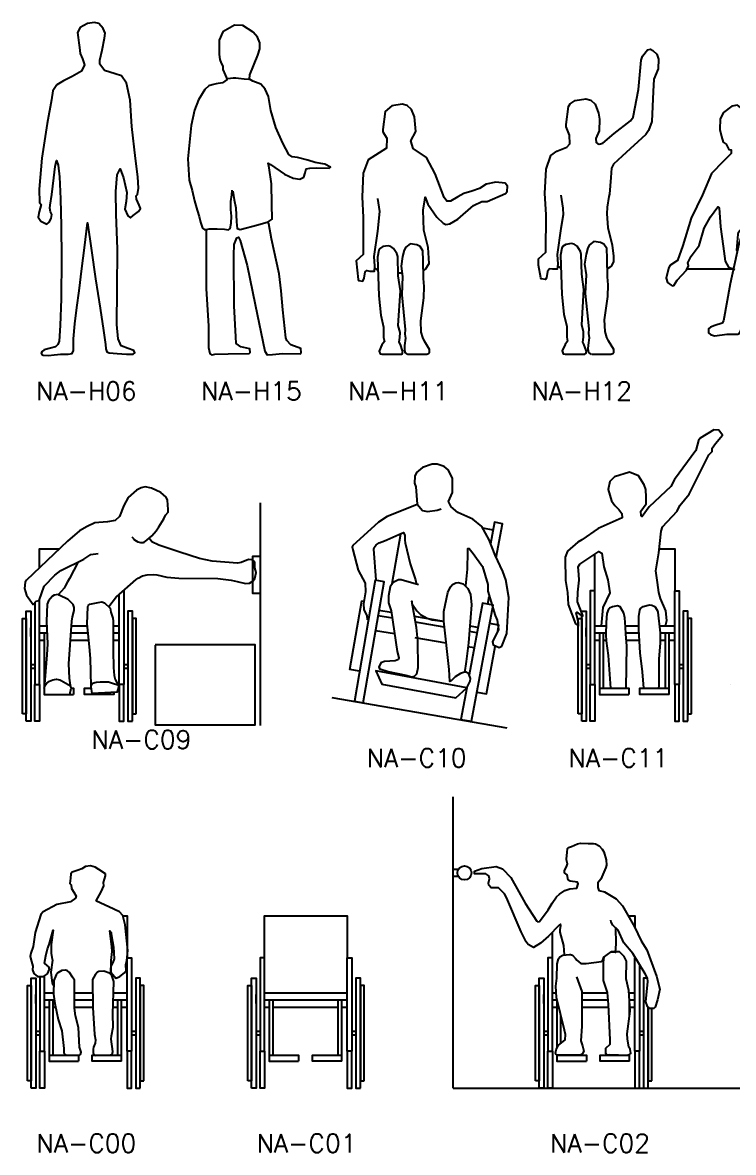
# Model space of a CAD drawing. Extents: x -0.3 to 13.3, y -0.3 to 14.1.
# Drawn here: x -0.05 to 3.83, y -0.35 to 5.81 of the extents above; entities that cross this region are included whole.
import ezdxf
from ezdxf.enums import TextEntityAlignment as Align

# ---------------------------------------------------------------- set-up
doc = ezdxf.new("R2010")
doc.units = 0
doc.header["$LTSCALE"] = 0.25
doc.header["$MEASUREMENT"] = 0
doc.layers.get('0').update_dxf_attribs({"linetype": 'CONTINUOUS'})
doc.styles.add('ROMANS8', font='ROMANS8.SHX')

# ---------------------------------------------------------------- blocks, each defined once
blk = doc.blocks.new('NA-H11')
for p, q in [((-0.1107, 0.4592), (-0.126, 0.47)), ((0.0214, 0.4429), (-0.001, 0.4429))]:
    blk.add_line(p, q)
for points in [[(0.1388, 0.4572), (0.149, 0.4638), (0.1686, 0.4956), (0.1623, 0.5822), (0.1388, 0.6766), (0.1362, 0.7858), (0.1454, 0.8414), (0.1459, 0.8557), (0.1607, 0.818), (0.2108, 0.7476), (0.2444, 0.7144), (0.2597, 0.7078), (0.2819, 0.7118), (0.3248, 0.7374), (0.4105, 0.811), (0.4562, 0.8323), (0.4848, 0.8338), (0.5848, 0.8767), (0.593, 0.8871), (0.595, 0.9173), (0.5827, 0.9328), (0.5317, 0.9379), (0.4791, 0.9277), (0.4429, 0.9037), (0.4016, 0.8884), (0.3567, 0.8761), (0.3249, 0.8593), (0.2841, 0.8355), (0.2648, 0.8353), (0.2511, 0.8552), (0.2005, 0.9843), (0.1546, 1.0721), (0.0811, 1.1216), (0.0694, 1.1634), (0.0959, 1.215), (0.0888, 1.2948), (0.0714, 1.3349), (0.0495, 1.3558), (0.0219, 1.364), (-0.0352, 1.3538), (-0.0704, 1.3231), (-0.0832, 1.2257), (-0.0832, 1.2134), (-0.0617, 1.1787), (-0.0638, 1.1231), (-0.1648, 1.0604), (-0.1903, 0.9874), (-0.197, 0.8578), (-0.1903, 0.746), (-0.1908, 0.5445), (-0.2296, 0.5087), (-0.2189, 0.4087), (-0.2164, 0.4031), (-0.1939, 0.3985), (-0.1863, 0.4159), (-0.1808, 0.4497), (-0.1715, 0.4562), (-0.1551, 0.4541), (-0.1301, 0.4541), (-0.1276, 0.4812), (-0.1306, 0.5332), (-0.1107, 0.6715), (-0.1005, 0.7792), (-0.1107, 0.8486)], [(0.0235, 0.0199), (0.0117, 0.0536), (0.0051, 0.0658), (0.0087, 0.0924), (0.0102, 0.1194), (0, 0.1567), (0.0117, 0.3455), (0, 0.4281), (-0.0031, 0.5332), (-0.0072, 0.5492), (-0.025, 0.5776), (-0.041, 0.5882), (-0.0552, 0.591), (-0.0848, 0.5868), (-0.1017, 0.5756), (-0.1066, 0.5674), (-0.1123, 0.5292), (-0.1056, 0.3186), (-0.0954, 0.2138), (-0.0801, 0.148), (-0.0801, 0.0924), (-0.075, 0.0704), (-0.0888, 0.052), (-0.1042, 0.018), (-0.099, 0.0031), (-0.0888, 0), (0, 0), (0.0188, 0.0015), (0.0235, 0.0066), (0.0255, 0.0235)], [(0.0531, 0), (0.1551, 0.0015), (0.1658, 0.0041), (0.1712, 0.0109), (0.1709, 0.0265), (0.1439, 0.0719), (0.1337, 0.0908), (0.1254, 0.1214), (0.1225, 0.1833), (0.1399, 0.3083), (0.1419, 0.3705), (0.1378, 0.4138), (0.1357, 0.5108), (0.1337, 0.5649), (0.1186, 0.587), (0.1011, 0.5969), (0.0653, 0.6021), (0.0413, 0.5843), (0.032, 0.5678), (0.023, 0.5337), (0.0158, 0.4812), (0.023, 0.424), (0.0189, 0.3245), (0.0373, 0.1362), (0.0352, 0.1102), (0.0393, 0.0878), (0.0342, 0.0485), (0.0332, 0.0296), (0.0362, 0.0092), (0.05, -0.0005)]]:
    blk.add_lwpolyline(points)
blk = doc.blocks.new('NA-C10')
for p, q in [((0.1167, 1.042), (0.0613, 1.0522)), ((-0.4334, 0.7501), (-0.3853, 1.0215)), ((0.1605, 1.0347), (0.1605, 1.0347)), ((0.0876, 0.6377), (0.0949, 0.6801)), ((-0.432, 0.5618), (-0.5093, 0.575)), ((-0.4378, 0.5925), (-0.5049, 0.6042)), ((-0.1518, 0.5429), (-0.3108, 0.5706)), ((-0.4203, 0.4757), (-0.5239, 0.4933)), ((-0.1489, 0.5122), (-0.3065, 0.54)), ((0.0336, 0.5108), (-0.0088, 0.5181)), ((0.0919, 0.5006), (0.0919, 0.5006)), ((-0.1386, 0.4261), (-0.3079, 0.4553)), ((0.0292, 0.4816), (-0.0117, 0.4889)), ((0.0876, 0.4714), (0.0876, 0.4714)), ((0.0131, 0.3999), (-0.0204, 0.4057)), ((0.1941, -0.0379), (-0.7603, 0.127))]:
    blk.add_line(p, q)
for points in [[(-0.0321, 0.7384), (-0.0233, 0.8289), (-0.0204, 0.9238), (-0.0204, 0.9413), (-0.014, 0.9424), (0.0088, 0.9135), (0.0584, 0.8435), (0.0876, 0.7457), (0.0876, 0.7092), (0.1284, 0.5764), (0.1386, 0.5502), (0.1459, 0.5006), (0.1284, 0.4626), (0.1138, 0.4349), (0.1182, 0.4159), (0.1509, 0.4025), (0.1649, 0.4101), (0.1926, 0.4787), (0.2026, 0.6748), (0.1868, 0.7705), (0.1707, 0.8158), (0.1284, 0.9048), (0.0949, 0.988), (0.0555, 1.0609), (0.0068, 1.1008), (-0.0749, 1.1385), (-0.1109, 1.1689), (-0.1255, 1.1981), (-0.1051, 1.2463), (-0.1036, 1.3251), (-0.1285, 1.3702), (-0.1489, 1.3878), (-0.1871, 1.4014), (-0.2146, 1.4007), (-0.2671, 1.3835), (-0.3006, 1.3557), (-0.3093, 1.3363), (-0.3108, 1.2974), (-0.3035, 1.2784), (-0.2962, 1.1835), (-0.2671, 1.1485), (-0.2408, 1.1427), (-0.1883, 1.1514), (-0.1664, 1.1587)], [(-0.2962, 1.1821), (-0.3546, 1.1587), (-0.4595, 1.1154), (-0.5079, 1.0858), (-0.5896, 1.0099), (-0.6479, 0.9588), (-0.6509, 0.9512), (-0.6479, 0.934), (-0.6188, 0.8231), (-0.5808, 0.753), (-0.5785, 0.7056), (-0.5891, 0.64), (-0.5867, 0.6085), (-0.5721, 0.575), (-0.5691, 0.5531)], [(0.1343, 0.8917), (0.1678, 1.0755), (0.124, 1.0843), (0.1022, 0.9675)], [(-0.521, 0.7705), (-0.5327, 0.9384), (-0.5316, 0.9472), (-0.5212, 0.9612), (-0.5032, 0.9717), (-0.4753, 0.9827), (-0.4626, 0.988), (-0.3809, 1.0245), (-0.3721, 1.0288), (-0.3648, 1.0124), (-0.3634, 0.9862), (-0.3619, 0.9734), (-0.3356, 0.8581), (-0.3065, 0.7705), (-0.3006, 0.7457)], [(-0.591, 0.1007), (-0.4772, 0.7603), (-0.5254, 0.7691), (-0.6392, 0.1095), (-0.591, 0.1007)], [(-0.2904, 0.7428), (-0.3838, 0.7705), (-0.3985, 0.7717), (-0.4276, 0.7559), (-0.4439, 0.733), (-0.4524, 0.6844), (-0.4524, 0.645), (-0.4393, 0.6012), (-0.4057, 0.3794), (-0.3969, 0.3459), (-0.3987, 0.3371), (-0.4164, 0.329), (-0.4743, 0.3264), (-0.4947, 0.3181), (-0.5049, 0.2945), (-0.5006, 0.286), (-0.4542, 0.2715), (-0.359, 0.251), (-0.3267, 0.2421), (-0.3108, 0.2452), (-0.2987, 0.258), (-0.2919, 0.2933), (-0.2936, 0.4383), (-0.3006, 0.5108), (-0.3254, 0.6552), (-0.3254, 0.6421), (-0.2986, 0.6015), (-0.2781, 0.5827), (-0.2423, 0.5618), (-0.2147, 0.5529), (-0.1591, 0.5458), (-0.1547, 0.5458)], [(-0.0263, 0.1824), (-0.0088, 0.2189), (-0.006, 0.2335), (-0.0129, 0.2536), (-0.0204, 0.2627), (-0.0332, 0.2686), (-0.0598, 0.2612), (-0.0905, 0.2423), (-0.1109, 0.2204), (-0.1182, 0.2174), (-0.1226, 0.2817), (-0.1518, 0.5458), (-0.1512, 0.5979), (-0.1299, 0.7019), (-0.1154, 0.7326), (-0.1036, 0.7457), (-0.0857, 0.7549), (-0.072, 0.7561), (-0.0467, 0.7486), (-0.0204, 0.7238), (-0.0058, 0.6917), (0, 0.6348), (-0.0179, 0.4283), (-0.0306, 0.3254), (-0.0394, 0.2641)], [(-0.6115, 0.2729), (-0.664, 0.2817), (-0.5983, 0.6567), (-0.5881, 0.6552)], [(0, 0), (0.1167, 0.6334), (0.0584, 0.6436), (-0.0131, 0.2539)], [(0.143, 0.4947), (0.1489, 0.5239), (0.0978, 0.5327)], [(0.0292, 0.1591), (0.0817, 0.1489), (0.1284, 0.4072)], [(-0.0263, 0.1824), (-0.5224, 0.2744), (-0.4889, 0.2014), (-0.0861, 0.127), (-0.0861, 0.1284), (-0.0263, 0.1824)], [(-0.0263, 0.1824), (-0.0584, 0.0102), (0, 0)]]:
    blk.add_lwpolyline(points)
blk = doc.blocks.new('NA-C02')
for p, q in [((0, 0), (0, 1.5878)), ((0.0286, 1.1928), (0, 1.1928)), ((0.0286, 1.1546), (0, 1.1546)), ((0.5401, 0.52), (0.5605, 0.52)), ((0.7014, 0.52), (0.8382, 0.52)), ((0.9573, 0.52), (0.9901, 0.52)), ((0.9601, 0.3918), (0.9601, 0.48)), ((0.5853, 0.4008), (0.5853, 0.2436)), ((0.4932, 0.31), (0.5151, 0.31)), ((1.0151, 0.31), (1.0371, 0.31)), ((0.4932, 0.29), (0.5151, 0.29)), ((1.0151, 0.29), (1.0371, 0.29)), ((0.5853, 0.1807), (0.5853, 0.18)), ((0.9401, 0.18), (0.9401, 0.1801)), ((0.9601, 0.1464), (0.9601, 0.1842)), ((0, 0), (1.7634, 0))]:
    blk.add_line(p, q)
for points in [[(0.606, 0.7275), (0.6021, 0.7777), (0.5833, 0.8505), (0.5834, 0.8626), (0.5866, 0.8872), (0.5843, 0.8942), (0.5766, 0.8885), (0.5198, 0.8293), (0.4753, 0.7911), (0.4378, 0.7675), (0.4089, 0.7835), (0.3978, 0.7981), (0.3694, 0.8515), (0.2899, 1.0392), (0.2789, 1.0594), (0.246, 1.0926), (0.2059, 1.0926), (0.1945, 1.106), (0.1926, 1.1171), (0.1978, 1.141), (0.1945, 1.1575), (0.1773, 1.169), (0.1162, 1.169), (0.1162, 1.1823), (0.1563, 1.1976), (0.2331, 1.2075), (0.2689, 1.1957), (0.3128, 1.148), (0.3919, 1.0085), (0.4561, 0.9096), (0.4606, 0.9059), (0.4703, 0.9086), (0.518, 0.9717), (0.5398, 1.009), (0.5633, 1.0425), (0.5792, 1.0583), (0.6082, 1.0778), (0.6346, 1.0869), (0.6728, 1.0907), (0.6804, 1.1136), (0.6776, 1.1224), (0.6377, 1.1288), (0.627, 1.1346), (0.6212, 1.1632), (0.606, 1.1747), (0.6066, 1.1859), (0.6178, 1.2071), (0.6232, 1.2224), (0.6172, 1.2447), (0.6174, 1.251), (0.6212, 1.2854), (0.6232, 1.3064), (0.6273, 1.3123), (0.6441, 1.3178), (0.6767, 1.3318), (0.6938, 1.335), (0.7357, 1.3331), (0.7644, 1.3331), (0.7754, 1.3311), (0.7949, 1.3202), (0.811, 1.3024), (0.8199, 1.2883), (0.8331, 1.2449), (0.8351, 1.216), (0.8312, 1.2029), (0.8045, 1.1388), (0.7873, 1.1202), (0.7873, 1.0944), (0.7925, 1.0781), (0.8235, 1.0705), (0.8884, 1.0312), (0.9228, 0.9934), (0.9877, 0.8789), (1.0237, 0.8026), (1.0545, 0.7548), (1.1079, 0.6107), (1.1251, 0.5401), (1.1136, 0.4809), (1.1003, 0.4409), (1.0926, 0.4352), (1.0736, 0.4351), (1.0583, 0.4447), (1.0499, 0.4707), (1.0598, 0.5823), (1.0583, 0.5993), (1.0452, 0.6228), (0.9781, 0.7348), (0.9296, 0.7931), (0.8989, 0.861), (0.8699, 0.8887), (0.861, 0.9056), (0.8591, 0.9151)], [(0.953, 0.94), (0.9901, 0.94), (0.9901, 0.8731)], [(0.6708, 0.6077), (0.7014, 0.5276), (0.7014, 0.3378), (0.6957, 0.2588), (0.7052, 0.2302), (0.7118, 0.2018), (0.7052, 0.1882), (0.6939, 0.1812), (0.564, 0.1806), (0.5611, 0.1844), (0.5566, 0.1914), (0.5611, 0.2092), (0.5716, 0.2321), (0.6098, 0.2642), (0.6111, 0.2934), (0.606, 0.3169), (0.5621, 0.4951), (0.5583, 0.5562), (0.564, 0.6001), (0.5659, 0.6779), (0.5734, 0.7047), (0.5807, 0.7162), (0.5964, 0.7256), (0.6327, 0.7294), (0.6384, 0.7294), (0.6493, 0.7247), (0.667, 0.7065), (0.6733, 0.6984), (0.6957, 0.6795), (0.7243, 0.6795), (0.7663, 0.6853), (0.8075, 0.691), (0.8128, 0.6947), (0.8168, 0.7028), (0.8209, 0.7141), (0.8606, 0.7427), (0.8812, 0.7427), (0.8843, 0.7405), (0.8881, 0.7873), (0.8859, 0.8732)], [(0.5401, 0.71), (0.5401, 0.8505)], [(0.8209, 0.7141), (0.8171, 0.6853), (0.8171, 0.5867), (0.8381, 0.5218), (0.8438, 0.4569), (0.8527, 0.2634), (0.8527, 0.2386), (0.8298, 0.2168), (0.829, 0.1902), (0.8355, 0.1821), (0.8527, 0.1832), (0.9492, 0.1797), (0.9625, 0.1851), (0.9682, 0.1886), (0.9644, 0.2118), (0.9567, 0.2233), (0.9491, 0.2691), (0.9472, 0.2958), (0.964, 0.4207), (0.9564, 0.5333), (0.943, 0.5963), (0.9449, 0.6931), (0.9316, 0.7179), (0.9101, 0.739), (0.9064, 0.7427), (0.8606, 0.7427)], [(0.5401, 0.201), (0.5401, 0.71), (0.5151, 0.71), (0.5151, 0.201)], [(0.9901, 0.7147), (0.9901, 0.71)], [(0.9901, 0.201), (0.9901, 0.71), (0.993, 0.71)], [(1.0151, 0.673), (1.0151, 0.201)], [(1.0579, 0.6), (1.0371, 0.6), (1.0371, 0), (1.0621, 0)], [(0.4932, 0.462), (0.4932, 0.5098)], [(0.5658, 0.48), (0.5401, 0.48)], [(0.5653, 0.44), (0.5401, 0.44)], [(0.5658, 0.48), (0.5653, 0.48), (0.5653, 0.2183)], [(0.8418, 0.48), (0.7014, 0.48)], [(0.8446, 0.44), (0.7014, 0.44)], [(0.9901, 0.48), (0.96, 0.48)], [(0.9901, 0.44), (0.9601, 0.44)], [(1.0621, 0.4423), (1.0621, 0.04), (1.0821, 0.04)], [(1.0621, 0), (1.0621, 0.4423)], [(1.0821, 0.04), (1.0821, 0.4351)], [(0.5401, 0.201), (0.5401, 0), (0.5151, 0), (0.5151, 0.201), (0.5401, 0.201)], [(0.9901, 0.201), (0.9901, 0), (1.0151, 0), (1.0151, 0.201), (0.9901, 0.201)], [(0.5653, 0.1806), (0.5653, 0.1464), (0.7253, 0.1464)], [(0.5653, 0.18), (0.7253, 0.18), (0.7253, 0.1464)], [(0.9601, 0.1464), (0.8001, 0.1464), (0.8001, 0.18), (0.9601, 0.18)]]:
    blk.add_lwpolyline(points)
for points in [[(0.4482, 0.04), (0.4482, 0.56), (0.4682, 0.56), (0.4682, 0.04)], [(0.4682, 0), (0.4682, 0.6), (0.4932, 0.6), (0.4932, 0)]]:
    blk.add_lwpolyline(points, close=True)
blk.add_circle((0.0611, 1.1737), 0.0384)
blk = doc.blocks.new('NA-C00')
for p, q in [((0.0719, 0.52), (0.1219, 0.52)), ((0.2355, 0.52), (0.3345, 0.52)), ((0.4481, 0.52), (0.5219, 0.52)), ((0.1171, 0.48), (0.1171, 0.18)), ((0.4719, 0.18), (0.4719, 0.48)), ((0.4919, 0.1464), (0.4919, 0.48)), ((0.025, 0.31), (0.0469, 0.31)), ((0.5469, 0.31), (0.5689, 0.31)), ((0.025, 0.29), (0.0469, 0.29)), ((0.5469, 0.29), (0.5689, 0.29))]:
    blk.add_line(p, q)
for points in [[(0.433, 0.6201), (0.4352, 0.6959), (0.4412, 0.7449), (0.4392, 0.7719), (0.4282, 0.8576), (0.4352, 0.8479), (0.4352, 0.8409), (0.4472, 0.7679), (0.4492, 0.7379), (0.4512, 0.7059), (0.4452, 0.6851), (0.4342, 0.6631), (0.4342, 0.6324), (0.4532, 0.6094), (0.4542, 0.6054), (0.4628, 0.6), (0.4832, 0.6081), (0.5088, 0.6281), (0.5162, 0.6421), (0.5152, 0.6731), (0.5202, 0.6959), (0.5262, 0.7509), (0.5122, 0.8909), (0.4992, 0.9409), (0.4802, 0.9619), (0.4222, 0.9879), (0.3548, 1.0199), (0.3528, 1.0219), (0.3808, 1.0709), (0.3948, 1.1029), (0.3938, 1.1209), (0.4038, 1.1579), (0.4038, 1.1689), (0.3688, 1.1919), (0.3478, 1.2049), (0.323, 1.2111), (0.2956, 1.2089), (0.2756, 1.1959), (0.2556, 1.1889), (0.2226, 1.1779), (0.216, 1.1692), (0.2136, 1.1449), (0.2106, 1.1149), (0.2166, 1.1079), (0.2186, 1.0889), (0.2326, 1.0679), (0.2436, 1.0459), (0.2406, 1.0349), (0.2136, 1.0159), (0.1386, 1.0009), (0.0646, 0.9609), (0.0516, 0.9469), (0.0216, 0.8489), (0.0108, 0.7717), (-0.0028, 0.7353), (-0.0054, 0.7169), (0.0016, 0.6899), (0.0076, 0.6649), (0.0056, 0.6449), (0.0146, 0.6259), (0.0346, 0.6079), (0.0666, 0.6079), (0.0876, 0.6229), (0.0987, 0.6495), (0.0946, 0.6609), (0.0856, 0.6679), (0.0716, 0.6819), (0.0786, 0.7209), (0.0876, 0.7599), (0.0972, 0.7833), (0.1196, 0.8619), (0.1077, 0.7835), (0.1086, 0.7359), (0.1116, 0.7124), (0.1158, 0.6984), (0.1066, 0.632), (0.1136, 0.5719), (0.1223, 0.5574)], [(0.4995, 0.94), (0.5219, 0.94), (0.5219, 0.71)], [(0.5219, 0.201), (0.5219, 0.71), (0.5469, 0.71), (0.5469, 0.201)], [(0.1876, 0.1809), (0.2256, 0.1809), (0.2626, 0.1809), (0.2677, 0.1837), (0.2726, 0.1959), (0.2631, 0.2239), (0.2576, 0.3299), (0.2406, 0.3949), (0.2351, 0.4368), (0.2357, 0.5713), (0.2346, 0.5882), (0.2236, 0.6052), (0.2086, 0.6302), (0.1965, 0.6396), (0.1861, 0.6426), (0.1656, 0.6412), (0.1444, 0.6283), (0.1356, 0.6182), (0.1226, 0.5862), (0.1218, 0.5129), (0.1278, 0.4609), (0.1466, 0.3739), (0.1666, 0.3129), (0.1766, 0.2159), (0.1767, 0.1932), (0.1816, 0.1849), (0.1876, 0.1809)], [(0.3512, 0.1789), (0.4208, 0.1809), (0.4403, 0.1829), (0.4439, 0.1991), (0.4361, 0.2679), (0.4365, 0.2859), (0.4465, 0.3319), (0.4442, 0.4029), (0.4501, 0.5817), (0.4392, 0.6136), (0.4268, 0.6264), (0.3952, 0.6381), (0.3682, 0.6361), (0.3602, 0.6319), (0.3482, 0.6181), (0.3344, 0.5931), (0.3347, 0.4393), (0.3442, 0.2919), (0.3502, 0.2629), (0.3478, 0.2459), (0.3396, 0.2232), (0.3372, 0.2119), (0.3375, 0.1911), (0.3432, 0.1809), (0.3492, 0.1799), (0.3512, 0.1789)], [(0.0469, 0.6079), (0.0469, 0.201)], [(0.0719, 0.201), (0.0719, 0.6117)], [(0.025, 0.462), (0.025, 0.5098)], [(0.1256, 0.48), (0.0719, 0.48)], [(0.0971, 0.44), (0.0719, 0.44)], [(0.1113, 0.48), (0.0971, 0.48), (0.0971, 0.1464), (0.2571, 0.1464)], [(0.1323, 0.44), (0.1171, 0.44)], [(0.3347, 0.44), (0.2351, 0.44)], [(0.3346, 0.48), (0.2353, 0.48)], [(0.4719, 0.44), (0.4454, 0.44)], [(0.5219, 0.48), (0.4468, 0.48)], [(0.5219, 0.44), (0.4919, 0.44)], [(0.0719, 0.201), (0.0719, 0), (0.0469, 0), (0.0469, 0.201), (0.0719, 0.201)], [(0.5219, 0.201), (0.5219, 0), (0.5469, 0), (0.5469, 0.201), (0.5219, 0.201)], [(0.0971, 0.18), (0.2571, 0.18), (0.2571, 0.1464)], [(0.4919, 0.1464), (0.3319, 0.1464), (0.3319, 0.18), (0.4919, 0.18)]]:
    blk.add_lwpolyline(points)
for points in [[(-0.02, 0.04), (-0.02, 0.56), (0, 0.56), (0, 0.04)], [(0, 0), (0, 0.6), (0.025, 0.6), (0.025, 0)], [(0.5939, 0), (0.5939, 0.6), (0.5689, 0.6), (0.5689, 0)], [(0.6139, 0.04), (0.6139, 0.56), (0.5939, 0.56), (0.5939, 0.04)]]:
    blk.add_lwpolyline(points, close=True)
blk = doc.blocks.new('NA-C01')
for p, q in [((0.0719, 0.52), (0.5219, 0.52)), ((0.1171, 0.48), (0.1171, 0.18)), ((0.4719, 0.18), (0.4719, 0.48)), ((0.4919, 0.1464), (0.4919, 0.48)), ((0.025, 0.31), (0.0469, 0.31)), ((0.5469, 0.31), (0.5689, 0.31)), ((0.025, 0.29), (0.0469, 0.29)), ((0.5469, 0.29), (0.5689, 0.29))]:
    blk.add_line(p, q)
for points in [[(0.0719, 0.71), (0.0719, 0.94), (0.5219, 0.94), (0.5219, 0.71)], [(0.0719, 0.201), (0.0719, 0.71), (0.0469, 0.71), (0.0469, 0.201)], [(0.5219, 0.201), (0.5219, 0.71), (0.5469, 0.71), (0.5469, 0.201)], [(0.025, 0.462), (0.025, 0.5098)], [(0.5219, 0.48), (0.0719, 0.48)], [(0.0971, 0.44), (0.0719, 0.44)], [(0.1113, 0.48), (0.0971, 0.48), (0.0971, 0.1464), (0.2571, 0.1464)], [(0.4719, 0.44), (0.1171, 0.44)], [(0.5219, 0.44), (0.4919, 0.44)], [(0.0719, 0.201), (0.0719, 0), (0.0469, 0), (0.0469, 0.201), (0.0719, 0.201)], [(0.5219, 0.201), (0.5219, 0), (0.5469, 0), (0.5469, 0.201), (0.5219, 0.201)], [(0.0971, 0.18), (0.2571, 0.18), (0.2571, 0.1464)], [(0.4919, 0.1464), (0.3319, 0.1464), (0.3319, 0.18), (0.4919, 0.18)]]:
    blk.add_lwpolyline(points)
for points in [[(-0.02, 0.04), (-0.02, 0.56), (0, 0.56), (0, 0.04)], [(0, 0), (0, 0.6), (0.025, 0.6), (0.025, 0)], [(0.5939, 0), (0.5939, 0.6), (0.5689, 0.6), (0.5689, 0)], [(0.6139, 0.04), (0.6139, 0.56), (0.5939, 0.56), (0.5939, 0.04)]]:
    blk.add_lwpolyline(points, close=True)
blk = doc.blocks.new('NA-H06')
blk.add_lwpolyline([(0.1063, 0.7159), (0.1281, 0.5662), (0.1506, 0.411), (0.175, 0.251), (0.1941, 0.1303), (0.2039, 0.0538), (0.2061, 0.0296), (0.2108, 0.0132), (0.2246, 0.0075), (0.2687, 0.0045), (0.3192, 0.0017), (0.3544, 0.0017), (0.364, 0.0076), (0.3581, 0.02), (0.328, 0.0319), (0.2904, 0.0469), (0.2739, 0.0851), (0.2667, 0.162), (0.2681, 0.3541), (0.2691, 0.5747), (0.2634, 0.7619), (0.26, 0.8867), (0.2682, 0.979), (0.2851, 1.0108), (0.3031, 0.962), (0.3203, 0.8818), (0.3165, 0.8322), (0.3096, 0.7918), (0.3253, 0.7557), (0.3415, 0.7444), (0.3559, 0.7569), (0.3841, 0.779), (0.3945, 0.7942), (0.3883, 0.8125), (0.3729, 0.8456), (0.3719, 0.8633), (0.378, 0.8717), (0.3845, 0.9054), (0.3805, 0.968), (0.3681, 1.0681), (0.3471, 1.2414), (0.338, 1.3851), (0.3185, 1.4776), (0.2914, 1.518), (0.2574, 1.5294), (0.1996, 1.5479), (0.1742, 1.5808), (0.1737, 1.6042), (0.1864, 1.658), (0.1986, 1.7224), (0.2018, 1.751), (0.1924, 1.7755), (0.1687, 1.8026), (0.1436, 1.8081), (0.1071, 1.8023), (0.0658, 1.7814), (0.0526, 1.7547), (0.056, 1.7264), (0.0591, 1.6972), (0.0618, 1.672), (0.066, 1.6391), (0.0782, 1.6102), (0.089, 1.5775), (0.0733, 1.5441), (0.0227, 1.5145), (-0.0246, 1.4913), (-0.0605, 1.4686), (-0.082, 1.4368), (-0.0905, 1.3874), (-0.1141, 1.2588), (-0.1421, 1.0697), (-0.1572, 0.9007), (-0.1562, 0.8274), (-0.1468, 0.8175), (-0.1567, 0.7763), (-0.1631, 0.7483), (-0.1485, 0.7265), (-0.1162, 0.7103), (-0.1027, 0.7212), (-0.092, 0.7405), (-0.0889, 0.7616), (-0.0949, 0.777), (-0.0995, 0.7975), (-0.0967, 0.8135), (-0.0882, 0.8703), (-0.0773, 0.9622), (-0.0703, 1.0238), (-0.0633, 1.0569), (-0.0534, 1.0317), (-0.0458, 0.9677), (-0.0411, 0.8471), (-0.0371, 0.6995), (-0.0351, 0.5241), (-0.0381, 0.3033), (-0.0431, 0.1562), (-0.0473, 0.0722), (-0.0549, 0.0536), (-0.0688, 0.0408), (-0.0952, 0.0344), (-0.1293, 0.0246), (-0.1415, 0.0159), (-0.146, 0.0063), (-0.1435, -0.0016), (-0.1349, -0.0053), (-0.1069, -0.007), (-0.0757, -0.0035), (-0.0389, 0.0015), (0, 0), (0.0222, 0.0042), (0.0299, 0.0202), (0.0297, 0.0434), (0.0306, 0.0848), (0.0376, 0.1653), (0.0478, 0.255), (0.0603, 0.3456), (0.0747, 0.4673), (0.089, 0.5805), (0.1063, 0.7159), (0.1281, 0.5662), (0.1506, 0.411), (0.175, 0.251), (0.1941, 0.1303), (0.2039, 0.0538), (0.2061, 0.0296), (0.2108, 0.0132), (0.2246, 0.0075), (0.2687, 0.0045), (0.3192, 0.0017), (0.3544, 0.0017), (0.364, 0.0076), (0.3581, 0.02), (0.328, 0.0319), (0.2904, 0.0469), (0.2739, 0.0851), (0.2667, 0.162), (0.2681, 0.3541), (0.2691, 0.5747), (0.2634, 0.7619), (0.26, 0.8867), (0.2682, 0.979), (0.2851, 1.0108), (0.3031, 0.962), (0.3203, 0.8818), (0.3165, 0.8322), (0.3096, 0.7918), (0.3253, 0.7557), (0.3415, 0.7444), (0.3559, 0.7569), (0.3841, 0.779), (0.3945, 0.7942), (0.3883, 0.8125), (0.3729, 0.8456), (0.3719, 0.8633), (0.378, 0.8717), (0.3845, 0.9054), (0.3805, 0.968), (0.3681, 1.0681), (0.3471, 1.2414), (0.338, 1.3851), (0.3185, 1.4776), (0.2914, 1.518), (0.2574, 1.5294), (0.1996, 1.5479), (0.1742, 1.5808), (0.1737, 1.6042), (0.1864, 1.658), (0.1986, 1.7224), (0.2018, 1.751), (0.1924, 1.7755), (0.1687, 1.8026), (0.1436, 1.8081), (0.1071, 1.8023), (0.0658, 1.7814), (0.0526, 1.7547), (0.056, 1.7264), (0.0591, 1.6972), (0.0618, 1.672), (0.066, 1.6391), (0.0782, 1.6102), (0.089, 1.5775), (0.0733, 1.5441), (0.0227, 1.5145), (-0.0246, 1.4913), (-0.0605, 1.4686), (-0.082, 1.4368), (-0.0905, 1.3874), (-0.1141, 1.2588), (-0.1421, 1.0697), (-0.1572, 0.9007), (-0.1562, 0.8274), (-0.1468, 0.8175), (-0.1567, 0.7763), (-0.1631, 0.7483), (-0.1485, 0.7265), (-0.1162, 0.7103), (-0.1027, 0.7212), (-0.092, 0.7405), (-0.0889, 0.7616), (-0.0949, 0.777), (-0.0995, 0.7975), (-0.0967, 0.8135), (-0.0882, 0.8703), (-0.0773, 0.9622), (-0.0703, 1.0238), (-0.0633, 1.0569), (-0.0534, 1.0317), (-0.0458, 0.9677), (-0.0411, 0.8471), (-0.0371, 0.6995), (-0.0351, 0.5241), (-0.0381, 0.3033), (-0.0431, 0.1562), (-0.0473, 0.0722), (-0.0549, 0.0536), (-0.0688, 0.0408), (-0.0952, 0.0344), (-0.1293, 0.0246), (-0.1415, 0.0159), (-0.146, 0.0063), (-0.1435, -0.0016), (-0.1349, -0.0053), (-0.1069, -0.007), (-0.0757, -0.0035), (-0.0389, 0.0015), (0, 0), (0.0222, 0.0042), (0.0299, 0.0202), (0.0297, 0.0434), (0.0306, 0.0848), (0.0376, 0.1653), (0.0478, 0.255), (0.0603, 0.3456), (0.0747, 0.4673), (0.089, 0.5805)])
blk = doc.blocks.new('NA-H15')
for points in [[(0.0993, 0.8887), (0.1058, 0.8414), (0.1139, 0.7992), (0.1178, 0.722), (0.1218, 0.6857), (0.1385, 0.6795), (0.2354, 0.7055), (0.2916, 0.7219), (0.3124, 0.7366), (0.3117, 0.818), (0.3087, 0.93), (0.2962, 1.0161), (0.2914, 1.0416), (0.3036, 1.0351), (0.3792, 0.982), (0.4279, 0.9598), (0.4641, 0.9546), (0.486, 0.9648), (0.4919, 0.9887), (0.4973, 1.0105), (0.5177, 1.0142), (0.5559, 1.0168), (0.6238, 1.0145), (0.6301, 1.02), (0.5998, 1.0372), (0.5471, 1.0458), (0.5065, 1.0585), (0.4511, 1.0729), (0.4213, 1.0761), (0.4029, 1.0896), (0.3702, 1.1517), (0.3319, 1.2362), (0.3064, 1.3294), (0.2934, 1.405), (0.2755, 1.4458), (0.2505, 1.4734), (0.2083, 1.4883), (0.1891, 1.4997), (0.1902, 1.5242), (0.2349, 1.6297), (0.2459, 1.6656), (0.2452, 1.6986), (0.2328, 1.7289), (0.2087, 1.7564), (0.1533, 1.7919), (0.1067, 1.7942), (0.0445, 1.7582), (0.0246, 1.7116), (0.0246, 1.6652), (0.0244, 1.6337), (0.0278, 1.6075), (0.0355, 1.5866), (0.0431, 1.5711), (0.0434, 1.5523), (0.0575, 1.5226), (0.0668, 1.4987), (0.0429, 1.4799), (0.0081, 1.4752), (-0.0139, 1.4689), (-0.0316, 1.464), (-0.0543, 1.4431), (-0.0881, 1.3865), (-0.1113, 1.3299), (-0.1287, 1.2464), (-0.1461, 1.0657), (-0.1396, 0.95), (-0.1234, 0.8931), (-0.1104, 0.8363), (-0.0962, 0.7853), (-0.0849, 0.7517), (-0.0786, 0.7197), (-0.0673, 0.6884), (-0.0545, 0.6791), (-0.0311, 0.6842), (0.0137, 0.6846), (0.0536, 0.6826), (0.0742, 0.6784), (0.0842, 0.6865), (0.0895, 0.7146), (0.0916, 0.7524), (0.0884, 0.7899), (0.0879, 0.8338), (0.0921, 0.8686), (0.0951, 0.8948)], [(0.1832, 1.4973), (0.1605, 1.5004), (0.1302, 1.5043), (0.115, 1.5052), (0.1007, 1.5048), (0.0719, 1.5024)], [(-0.0473, 0.6842), (-0.0473, 0.359), (-0.0334, 0.1526), (-0.0337, 0.1031), (-0.034, 0.0371), (-0.0278, 0.0042), (-0.0139, -0.0019), (0, 0), (0.0733, 0.0019), (0.1869, 0.0037), (0.1932, 0.0097), (0.1902, 0.0297), (0.1415, 0.0404), (0.1169, 0.0589), (0.1141, 0.0956), (0.1058, 0.2644), (0.1039, 0.5404), (0.1048, 0.5988), (0.1207, 0.6343), (0.1299, 0.6378), (0.1382, 0.6197), (0.1763, 0.4833), (0.2203, 0.2709), (0.2723, 0.0172), (0.2853, -0.0019), (0.314, -0.0005), (0.3697, 0.0051), (0.4648, 0.0028), (0.4716, 0.0096), (0.4699, 0.0311), (0.4147, 0.051), (0.3923, 0.075), (0.3864, 0.0895), (0.3702, 0.2417), (0.3623, 0.3465), (0.3502, 0.4388), (0.3099, 0.6294), (0.2941, 0.712), (0.2899, 0.7241)]]:
    blk.add_lwpolyline(points)
blk = doc.blocks.new('NA-C11')
for p, q in [((0.0719, 0.52), (0.1327, 0.52)), ((0.2381, 0.52), (0.3116, 0.52)), ((0.4247, 0.52), (0.5067, 0.52)), ((0.1171, 0.48), (0.1171, 0.18)), ((0.4567, 0.18), (0.4567, 0.48)), ((0.4767, 0.1464), (0.4767, 0.48)), ((0.025, 0.31), (0.0469, 0.31)), ((0.5317, 0.31), (0.5537, 0.31)), ((0.025, 0.29), (0.0469, 0.29)), ((0.5317, 0.29), (0.5537, 0.29))]:
    blk.add_line(p, q)
for points in [[(0.4573, 0.52), (0.4631, 0.55), (0.4582, 0.6011), (0.4298, 0.6683), (0.4203, 0.7026), (0.4132, 0.7559), (0.4033, 0.8201), (0.4203, 0.9184), (0.433, 1.0359), (0.4401, 1.0606), (0.5202, 1.1451), (0.5356, 1.1764), (0.585, 1.2379), (0.6932, 1.4514), (0.7107, 1.4695), (0.7118, 1.4887), (0.7294, 1.5145), (0.7667, 1.5595), (0.7469, 1.5864), (0.72, 1.5892), (0.6465, 1.5425), (0.6372, 1.5294), (0.6218, 1.4761), (0.5065, 1.3186), (0.4867, 1.2796), (0.3676, 1.1681), (0.3292, 1.1165), (0.3248, 1.1198), (0.3221, 1.1445), (0.3512, 1.1857), (0.3512, 1.2214), (0.3501, 1.2637), (0.3402, 1.2895), (0.31, 1.3383), (0.2606, 1.3575), (0.1785, 1.3326), (0.153, 1.3065), (0.1447, 1.2636), (0.1621, 1.2007), (0.1799, 1.1753), (0.2029, 1.1533), (0.2194, 1.1319), (0.2205, 1.1094), (0.0904, 1.0501), (-0.0002, 0.9897), (-0.0216, 0.976), (-0.0775, 0.9271), (-0.0907, 0.8948), (-0.0902, 0.8887), (-0.0885, 0.7663), (-0.0781, 0.7026), (-0.0737, 0.6362), (-0.0339, 0.5303), (-0.0172, 0.5204), (-0.0172, 0.5363), (-0.0309, 0.5907), (-0.0271, 0.5945), (0.0042, 0.5704), (0.007, 0.5769), (-0.0232, 0.6516), (-0.0205, 0.7037), (-0.0133, 0.7685), (-0.0163, 0.8001), (-0.0193, 0.8411), (-0.0095, 0.8563), (0.0383, 0.8887), (0.0932, 0.9261), (0.1092, 0.9166), (0.1212, 0.8426), (0.142, 0.7702), (0.153, 0.6994), (0.1151, 0.6198), (0.1057, 0.52)], [(0.4227, 0.94), (0.5067, 0.94), (0.5067, 0.71)], [(0.0719, 0.71), (0.0719, 0.9116)], [(0.0719, 0.201), (0.0719, 0.71), (0.0469, 0.71), (0.0469, 0.201)], [(0.5067, 0.201), (0.5067, 0.71), (0.5317, 0.71), (0.5317, 0.201)], [(0.2415, 0.18), (0.2464, 0.4095), (0.2398, 0.4765), (0.2387, 0.5127), (0.2349, 0.5635), (0.229, 0.5883), (0.2096, 0.6241), (0.195, 0.6292), (0.1673, 0.6236), (0.1513, 0.6173), (0.1453, 0.611), (0.1363, 0.5867), (0.1332, 0.5374), (0.1311, 0.4718), (0.1332, 0.4392), (0.1442, 0.3579), (0.1571, 0.1812)], [(0.339, 0.18), (0.3314, 0.2695), (0.3187, 0.3727), (0.3116, 0.5006), (0.3117, 0.5709), (0.3165, 0.606), (0.32, 0.614), (0.3344, 0.6264), (0.3697, 0.6342), (0.3831, 0.6335), (0.3984, 0.6258), (0.4122, 0.606), (0.4154, 0.5945), (0.4273, 0.4818), (0.4282, 0.4254), (0.4203, 0.3409), (0.4198, 0.1927), (0.4194, 0.18)], [(0.025, 0.462), (0.025, 0.5098)], [(0.1314, 0.48), (0.0719, 0.48)], [(0.0971, 0.44), (0.0719, 0.44)], [(0.1113, 0.48), (0.0971, 0.48), (0.0971, 0.1464), (0.2571, 0.1464)], [(0.1332, 0.44), (0.1171, 0.44)], [(0.3127, 0.48), (0.2397, 0.48)], [(0.315, 0.44), (0.2434, 0.44)], [(0.5067, 0.48), (0.4273, 0.48)], [(0.4567, 0.44), (0.428, 0.44)], [(0.5067, 0.44), (0.4767, 0.44)], [(0.0719, 0.201), (0.0719, 0), (0.0469, 0), (0.0469, 0.201), (0.0719, 0.201)], [(0.5067, 0.201), (0.5067, 0), (0.5317, 0), (0.5317, 0.201), (0.5067, 0.201)], [(0.0971, 0.18), (0.2571, 0.18), (0.2571, 0.1464)], [(0.4767, 0.1464), (0.3167, 0.1464), (0.3167, 0.18), (0.4767, 0.18)]]:
    blk.add_lwpolyline(points)
for points in [[(-0.02, 0.04), (-0.02, 0.56), (0, 0.56), (0, 0.04)], [(0, 0), (0, 0.6), (0.025, 0.6), (0.025, 0)], [(0.5787, 0), (0.5787, 0.6), (0.5537, 0.6), (0.5537, 0)], [(0.5987, 0.04), (0.5987, 0.56), (0.5787, 0.56), (0.5787, 0.04)]]:
    blk.add_lwpolyline(points, close=True)
blk = doc.blocks.new('NA-H14')
for p, q in [((-0.3738, 0.4633), (-0.6252, 0.4633)), ((0.0189, 0.4633), (-0.1498, 0.4633))]:
    blk.add_line(p, q)
for points in [[(-0.2084, 0.6493), (-0.1257, 0.6924), (-0.0775, 0.7389), (-0.0654, 0.782), (-0.0894, 0.8564), (-0.1585, 1.0041), (-0.1786, 1.0467), (-0.1946, 1.0627), (-0.2652, 1.092), (-0.298, 1.104), (-0.3066, 1.123), (-0.2807, 1.1626), (-0.2704, 1.2143), (-0.2871, 1.2882), (-0.3083, 1.3245), (-0.3514, 1.3572), (-0.3824, 1.3521), (-0.4271, 1.3176), (-0.4444, 1.2832), (-0.4478, 1.2263), (-0.4375, 1.1867), (-0.4289, 1.1557), (-0.4134, 1.1454), (-0.3979, 1.1161), (-0.3858, 1.1144), (-0.3858, 1.0937), (-0.4271, 1.0524), (-0.4926, 0.9852), (-0.5425, 0.8698), (-0.6028, 0.7423), (-0.6493, 0.5925), (-0.6786, 0.5115), (-0.7199, 0.484), (-0.7268, 0.4685), (-0.7396, 0.4153), (-0.732, 0.391), (-0.7131, 0.3772), (-0.7062, 0.3738), (-0.6976, 0.3755), (-0.6803, 0.4048), (-0.6287, 0.4581), (-0.6183, 0.4823), (-0.6218, 0.4995), (-0.6028, 0.5357), (-0.5598, 0.5925), (-0.5322, 0.6872), (-0.4978, 0.7492), (-0.4581, 0.8043), (-0.4513, 0.7992), (-0.4426, 0.6941), (-0.4289, 0.589), (-0.4185, 0.5081), (-0.3996, 0.4754), (-0.3651, 0.4616)], [(0.391, 0.6011), (0.3712, 0.8169), (0.3726, 0.8264), (0.3868, 0.8139), (0.4494, 0.6973), (0.4788, 0.6734), (0.5204, 0.6645), (0.5357, 0.6734), (0.5512, 0.732), (0.5667, 0.8612), (0.5684, 0.8801), (0.5753, 0.8956), (0.6114, 0.9163), (0.6613, 0.9531), (0.6597, 0.9714), (0.6407, 0.9763), (0.6321, 0.9763), (0.5745, 0.9666), (0.5412, 0.9545), (0.5322, 0.968), (0.5325, 1.0139), (0.515, 1.011), (0.5081, 0.9697), (0.5012, 0.9163), (0.4886, 0.8085), (0.4839, 0.8036), (0.4703, 0.8104), (0.4093, 0.9669), (0.3903, 1.01), (0.3817, 1.0372), (0.3609, 1.0649), (0.2859, 1.1006), (0.2635, 1.1109), (0.2618, 1.1419), (0.2618, 1.1626), (0.2704, 1.1764), (0.279, 1.2332), (0.2721, 1.278), (0.2532, 1.3279), (0.2222, 1.3469), (0.1708, 1.3452), (0.1398, 1.3193), (0.1192, 1.278), (0.1261, 1.1919), (0.1312, 1.154), (0.1398, 1.1419), (0.1622, 1.1333), (0.1708, 1.1195), (0.1708, 1.0903), (0.134, 1.067), (0.0894, 1.0477), (0.0637, 1.0351), (0.0431, 1.0196), (0.0155, 0.9197), (-0.0034, 0.8164), (0.0155, 0.6166), (0.0034, 0.5753), (0.0034, 0.5598), (0.0138, 0.5598), (0.0207, 0.5804), (0.031, 0.6028), (0.0446, 0.6122), (0.0775, 0.6097), (0.1051, 0.5908), (0.124, 0.5822), (0.1171, 0.6132), (0.093, 0.6511), (0.0723, 0.6734), (0.0672, 0.7129), (0.0827, 0.794), (0.1029, 0.9005), (0.1098, 0.9142)], [(-0.2101, 0.9284), (-0.1808, 0.8422), (-0.155, 0.7992), (-0.1619, 0.7871), (-0.1981, 0.7665), (-0.2171, 0.7466), (-0.2419, 0.718), (-0.2566, 0.7062), (-0.2739, 0.6976), (-0.2945, 0.6906), (-0.3221, 0.6819), (-0.3359, 0.6752), (-0.3476, 0.6625), (-0.3496, 0.6545), (-0.3565, 0.5684), (-0.3496, 0.5632)], [(-0.112, 0.701), (-0.1016, 0.6287), (-0.099, 0.6174), (-0.0901, 0.5956), (-0.0766, 0.5672), (-0.0719, 0.5528), (-0.07, 0.5381), (-0.0706, 0.5305), (-0.081, 0.4719), (-0.0827, 0.4633)], [(-0.155, 0.6063), (-0.2084, 0.6493), (-0.2247, 0.6591), (-0.2618, 0.67), (-0.2945, 0.67), (-0.3186, 0.6579), (-0.3303, 0.6397), (-0.3428, 0.6011), (-0.391, 0.3841), (-0.4271, 0.1826), (-0.434, 0.1705), (-0.4737, 0.1567), (-0.4986, 0.1485), (-0.5081, 0.1395), (-0.5098, 0.1171), (-0.4986, 0.1082), (-0.4758, 0.1008), (-0.4065, 0.1102), (-0.3496, 0.1102), (-0.3421, 0.1134), (-0.3324, 0.1275), (-0.3152, 0.2497), (-0.2773, 0.4134)], [(0.3014, 0.465), (0.2928, 0.465), (0.1688, 0.4668), (0.1484, 0.4637), (0.1412, 0.4564), (0.1387, 0.4404), (0.1464, 0.4065), (0.1808, 0.2119), (0.2032, 0.1033), (0.217, 0.0637), (0.2244, 0.0353), (0.2187, 0.0126), (0.1766, 0.0176), (0.062, 0.0155), (0.0577, 0.0197), (0.0603, 0.0362), (0.0758, 0.0568), (0.0878, 0.0741), (0.093, 0.1033), (0.062, 0.2101), (0.0155, 0.4771), (0.0131, 0.5425), (0.0189, 0.5753), (0.024, 0.5879), (0.0431, 0.6063), (0.0535, 0.6103), (0.0773, 0.6084), (0.0913, 0.5994), (0.112, 0.577), (0.1361, 0.5374)], [(0.2721, 0.0155), (0.3548, 0.0121), (0.367, 0.0183), (0.3703, 0.0241), (0.382, 0.082), (0.3961, 0.1981), (0.434, 0.5529), (0.4254, 0.5822), (0.4014, 0.5985), (0.3811, 0.6006), (0.355, 0.594), (0.3445, 0.5873), (0.3152, 0.5576), (0.3083, 0.5391), (0.279, 0.1722), (0.2613, 0.1083), (0.244, 0.0505), (0.2438, 0.0293), (0.2537, 0.0172), (0.2635, 0.0155), (0.2721, 0.0155)]]:
    blk.add_lwpolyline(points)
blk.add_lwpolyline([(-0.1191, 0.0126), (-0.1636, 0.1051), (-0.1963, 0.2204), (-0.2945, 0.4599), (-0.3071, 0.5149), (-0.3031, 0.5425), (-0.2919, 0.5619), (-0.2566, 0.5873), (-0.2387, 0.5905), (-0.1989, 0.5795), (-0.1791, 0.558), (-0.1619, 0.496), (-0.1412, 0.434), (-0.0825, 0.2297), (-0.0465, 0.0792), (-0.0258, 0.0586), (0.0207, 0.0327), (0.0241, 0.0276), (0.0249, 0.0133)], close=True)
blk = doc.blocks.new('NA-H12')
blk.add_line((-0.1132, 0.4692), (-0.1288, 0.4803))
for points in [[(0.0782, 1.1537), (0.0852, 1.1496), (0.0953, 1.146), (0.1155, 1.1508), (0.1762, 1.2031), (0.2651, 1.2722), (0.2803, 1.2928), (0.3091, 1.443), (0.3247, 1.6035), (0.3321, 1.6247), (0.3585, 1.6595), (0.3748, 1.6624), (0.3879, 1.6569), (0.4091, 1.636), (0.4189, 1.6094), (0.4165, 1.5562), (0.3935, 1.5002), (0.3894, 1.4319), (0.3825, 1.269), (0.3648, 1.22), (0.349, 1.1981), (0.2198, 1.0804), (0.1729, 1.0368), (0.1622, 1.0148), (0.1593, 0.9643), (0.1515, 0.8738)], [(-0.1132, 0.8668), (-0.1025, 0.796), (-0.1018, 0.7595), (-0.1132, 0.6861), (-0.1334, 0.5449), (-0.1305, 0.4914), (-0.1329, 0.4639), (-0.1585, 0.4639), (-0.1749, 0.4659), (-0.1869, 0.452), (-0.1917, 0.4167), (-0.198, 0.4071), (-0.221, 0.412), (-0.2235, 0.4178), (-0.2358, 0.4865), (-0.2346, 0.5198), (-0.1951, 0.556), (-0.1943, 0.7623), (-0.2013, 0.8763), (-0.1943, 1.0088), (-0.1683, 1.0833), (-0.1364, 1.1078), (-0.0815, 1.1284), (-0.065, 1.1475), (-0.0659, 1.194), (-0.0848, 1.2397), (-0.0848, 1.252), (-0.072, 1.3516), (-0.0635, 1.3652), (-0.0358, 1.3829), (0.0224, 1.3933), (0.0506, 1.385), (0.0729, 1.3636), (0.0919, 1.3153), (0.0975, 1.2823), (0.0955, 1.2187), (0.0761, 1.1771), (0.079, 1.1524)], [(0.1515, 0.8738), (0.1486, 0.8598), (0.1391, 0.803), (0.1368, 0.7659), (0.142, 0.6915), (0.1659, 0.5947), (0.1741, 0.5352), (0.1724, 0.5061), (0.162, 0.4823), (0.1523, 0.4737), (0.142, 0.4671)], [(0.0239, 0.0202), (0.0119, 0.0547), (0.0054, 0.0671), (0.0091, 0.0943), (0.0103, 0.1218), (0, 0.1601), (0.0119, 0.3527), (0, 0.4375), (-0.0029, 0.5449), (-0.0071, 0.5612), (-0.0255, 0.5902), (-0.042, 0.6009), (-0.0565, 0.6037), (-0.0867, 0.5994), (-0.104, 0.5879), (-0.1091, 0.5795), (-0.1148, 0.5404), (-0.108, 0.3255), (-0.0975, 0.2186), (-0.0819, 0.1511), (-0.0819, 0.0943), (-0.0766, 0.072), (-0.0905, 0.0531), (-0.1064, 0.0185), (-0.1012, 0.0033), (-0.0905, 0), (0, 0), (0.0179, 0.0014), (0.0239, 0.0066), (0.0259, 0.0239)], [(0.0543, 0), (0.1585, 0.0016), (0.1696, 0.0041), (0.175, 0.011), (0.1745, 0.0272), (0.1469, 0.0737), (0.1366, 0.0926), (0.1279, 0.1239), (0.1247, 0.1871), (0.1428, 0.315), (0.1449, 0.3787), (0.1408, 0.4227), (0.1387, 0.5219), (0.1366, 0.577), (0.1213, 0.5998), (0.1033, 0.6101), (0.0667, 0.6153), (0.0424, 0.5968), (0.0329, 0.58), (0.0235, 0.5453), (0.0161, 0.4914), (0.0235, 0.4334), (0.0193, 0.3317), (0.0383, 0.1391), (0.0362, 0.1128), (0.0403, 0.0897), (0.035, 0.0494), (0.0337, 0.03), (0.037, 0.0095), (0.051, -0.0004)]]:
    blk.add_lwpolyline(points)

msp = doc.modelspace()

# ---------------------------------------------------------------- linework, layer by layer
at = {"color": 0, "linetype": 'CONTINUOUS'}
msp.add_line((1.2479, 3.1904), (1.2479, 1.9773), dxfattribs=at)
at = {"color": 0}
for p, q in [((0.4645, 2.6788), (0.4221, 2.6245)), ((0.0444, 2.52), (0.0844, 2.52)), ((0.2189, 2.52), (0.306, 2.52)), ((0.4467, 2.52), (0.4792, 2.52)), ((-0.0025, 2.31), (0.0194, 2.31)), ((-0.0025, 2.29), (0.0194, 2.29)), ((0.5042, 2.31), (0.5261, 2.31)), ((0.5042, 2.29), (0.5261, 2.29))]:
    msp.add_line(p, q, dxfattribs=at)
for points in [[(0.5481, 3.0061), (0.5562, 2.9955), (0.5632, 2.9886), (0.5812, 2.9778), (0.5959, 2.9736), (0.6096, 2.9743), (0.6155, 2.9768), (0.6297, 2.9866), (0.6564, 3.0103), (0.6808, 3.0384), (0.6958, 3.059), (0.7227, 3.1027), (0.7308, 3.1238), (0.7454, 3.14), (0.7462, 3.1546), (0.7414, 3.2042), (0.7348, 3.2206), (0.7056, 3.2464), (0.6553, 3.2708), (0.6211, 3.2773), (0.5994, 3.2732), (0.5728, 3.2596), (0.5272, 3.2196), (0.5036, 3.1769), (0.4799, 3.1154), (0.4573, 3.0946), (0.4147, 3.0877), (0.3689, 3.0837), (0.3467, 3.0811), (0.3037, 3.0619), (0.2619, 3.0385), (0.197, 2.9809), (-0.0263, 2.7698), (-0.0342, 2.7573), (-0.0371, 2.7245), (-0.027, 2.6879), (0.0102, 2.6366), (0.0273, 2.6537), (0.0427, 2.6577), (0.0695, 2.7365), (0.1273, 2.797), (0.1613, 2.8217), (0.2871, 2.8834), (0.3245, 2.9086), (0.3651, 2.9135)], [(0.0444, 2.8366), (0.0444, 2.94), (0.1537, 2.94)], [(0.256, 2.8682), (0.2084, 2.7787), (0.1978, 2.7605), (0.1839, 2.7363), (0.1789, 2.7249), (0.1458, 2.6886)], [(0.5042, 2.7134), (0.5042, 2.201)], [(0.0444, 2.201), (0.0444, 2.6627)], [(0.2102, 2.1464), (0.2173, 2.18), (0.2132, 2.1973), (0.2081, 2.2355), (0.2051, 2.3124), (0.2205, 2.5448), (0.225, 2.5699), (0.2327, 2.603), (0.2327, 2.6195), (0.2273, 2.6356), (0.2015, 2.6639), (0.1511, 2.6877), (0.1456, 2.6911), (0.124, 2.6872), (0.1155, 2.6821), (0.0928, 2.6557), (0.0871, 2.639), (0.0836, 2.5464), (0.0874, 2.4229), (0.0846, 2.3613), (0.0696, 2.18)], [(0.327, 2.1884), (0.3246, 2.272), (0.3221, 2.3427), (0.3175, 2.4053), (0.3049, 2.5306), (0.3075, 2.6244), (0.3096, 2.6305), (0.3192, 2.6388), (0.3652, 2.648), (0.3847, 2.6518), (0.399, 2.6463), (0.4298, 2.6171), (0.434, 2.5946), (0.4449, 2.562), (0.4467, 2.5448), (0.4467, 2.3833), (0.4476, 2.2934), (0.4515, 2.2485), (0.457, 2.2282), (0.4762, 2.1904), (0.4678, 2.1616), (0.4686, 2.1592), (0.3319, 2.1518), (0.327, 2.1884), (0.3283, 2.1993), (0.3321, 2.2048), (0.3359, 2.2077), (0.3456, 2.2119), (0.3546, 2.2139), (0.3756, 2.2157), (0.4008, 2.2147), (0.4199, 2.2144), (0.4265, 2.2136), (0.4432, 2.2084), (0.4711, 2.1984), (0.4718, 2.199)], [(0.4792, 2.201), (0.4792, 2.6917)], [(0.0194, 2.6458), (0.0194, 2.201)], [(-0.0025, 2.462), (-0.0025, 2.5098)], [(0.0856, 2.48), (0.0444, 2.48)], [(0.0838, 2.48), (0.0696, 2.48), (0.0696, 2.1464), (0.2296, 2.1464)], [(0.31, 2.48), (0.2162, 2.48)], [(0.4792, 2.48), (0.4467, 2.48)], [(0.0696, 2.44), (0.0444, 2.44)], [(0.314, 2.44), (0.2136, 2.44)], [(0.4792, 2.44), (0.4492, 2.44)], [(0.0696, 2.18), (0.0725, 2.1884), (0.0784, 2.2), (0.0841, 2.2068), (0.0991, 2.2178), (0.1173, 2.2255), (0.126, 2.2277), (0.1378, 2.2294), (0.155, 2.2253), (0.1629, 2.2217), (0.2132, 2.1933)], [(0.0444, 2.201), (0.0444, 2), (0.0194, 2), (0.0194, 2.201), (0.0444, 2.201)], [(0.2173, 2.18), (0.2296, 2.18), (0.2296, 2.1464)], [(0.4492, 2.1581), (0.4492, 2.1464), (0.2892, 2.1464), (0.2892, 2.18), (0.3281, 2.18)], [(0.4792, 2.201), (0.4792, 2), (0.5042, 2), (0.5042, 2.201), (0.4792, 2.201)], [(3.4114, 2.1745), (3.4114, 2.1745)], [(3.8108, 2.1989), (3.8108, 2.1989)]]:
    msp.add_lwpolyline(points, dxfattribs=at)
at = {"color": 0, "linetype": 'CONTINUOUS'}
for points in [[(0.4645, 2.6788), (0.5717, 2.7722), (0.5819, 2.78), (0.6055, 2.7919), (0.6316, 2.7987), (0.6673, 2.8001), (0.6845, 2.7974), (0.7381, 2.7852), (0.8039, 2.7803), (1.0166, 2.7779), (1.0889, 2.7698), (1.1224, 2.7618), (1.1667, 2.7509), (1.1888, 2.7519), (1.2088, 2.7645), (1.2184, 2.7789), (1.2253, 2.8112), (1.218, 2.8363), (1.2183, 2.8487), (1.2184, 2.8653), (1.2131, 2.8729), (1.2031, 2.8793), (1.1831, 2.881), (1.143, 2.8649), (1.123, 2.8615), (0.986, 2.8728), (0.9176, 2.8875), (0.8104, 2.9224), (0.6951, 2.959), (0.6561, 2.9784), (0.6417, 2.9972)], [(1.2479, 2.6967), (1.2073, 2.6967), (1.2073, 2.8997), (1.2479, 2.8997)], [(0.6755, 2.4141), (0.6755, 1.9805), (1.2195, 1.9805), (1.2195, 2.4166), (0.6755, 2.4166)]]:
    msp.add_lwpolyline(points, dxfattribs=at)
at = {"color": 0}
for points in [[(-0.0275, 2), (-0.0275, 2.6), (-0.0025, 2.6), (-0.0025, 2)], [(0.5511, 2), (0.5511, 2.6), (0.5261, 2.6), (0.5261, 2)], [(-0.0475, 2.04), (-0.0475, 2.56), (-0.0275, 2.56), (-0.0275, 2.04)], [(0.5711, 2.04), (0.5711, 2.56), (0.5511, 2.56), (0.5511, 2.04)]]:
    msp.add_lwpolyline(points, close=True, dxfattribs=at)

# ---------------------------------------------------------------- block references
for name, p in [('NA-H06', (0.2, 4)), ('NA-H15', (1, 4)), ('NA-H12', (3, 4)), ('NA-H11', (2, 4)), ('NA-H14', (4.2, 4)), ('NA-C11', (3, 2)), ('NA-C10', (2.4, 2)), ('NA-C02', (2.3, 0)), ('NA-C00', (0, 0)), ('NA-C01', (1.2, 0))]:
    msp.add_blockref(name, p, dxfattribs=at)

# ---------------------------------------------------------------- texts
at = {"color": 0, "style": 'ROMANS8'}
for s, p in [('NA-H06', (0.3, 3.8)), ('NA-H15', (1.2, 3.8)), ('NA-H11', (2, 3.8)), ('NA-H12', (3, 3.8)), ('NA-C09', (0.6, 1.9)), ('NA-C10', (2.1, 1.8)), ('NA-C11', (3.2, 1.8)), ('NA-C00', (0.3, -0.3)), ('NA-C01', (1.5, -0.3)), ('NA-C02', (3.1, -0.3))]:
    msp.add_text(s, height=0.1, dxfattribs=at).set_placement(p, align=Align.MIDDLE)

doc.saveas('drawing.dxf')
